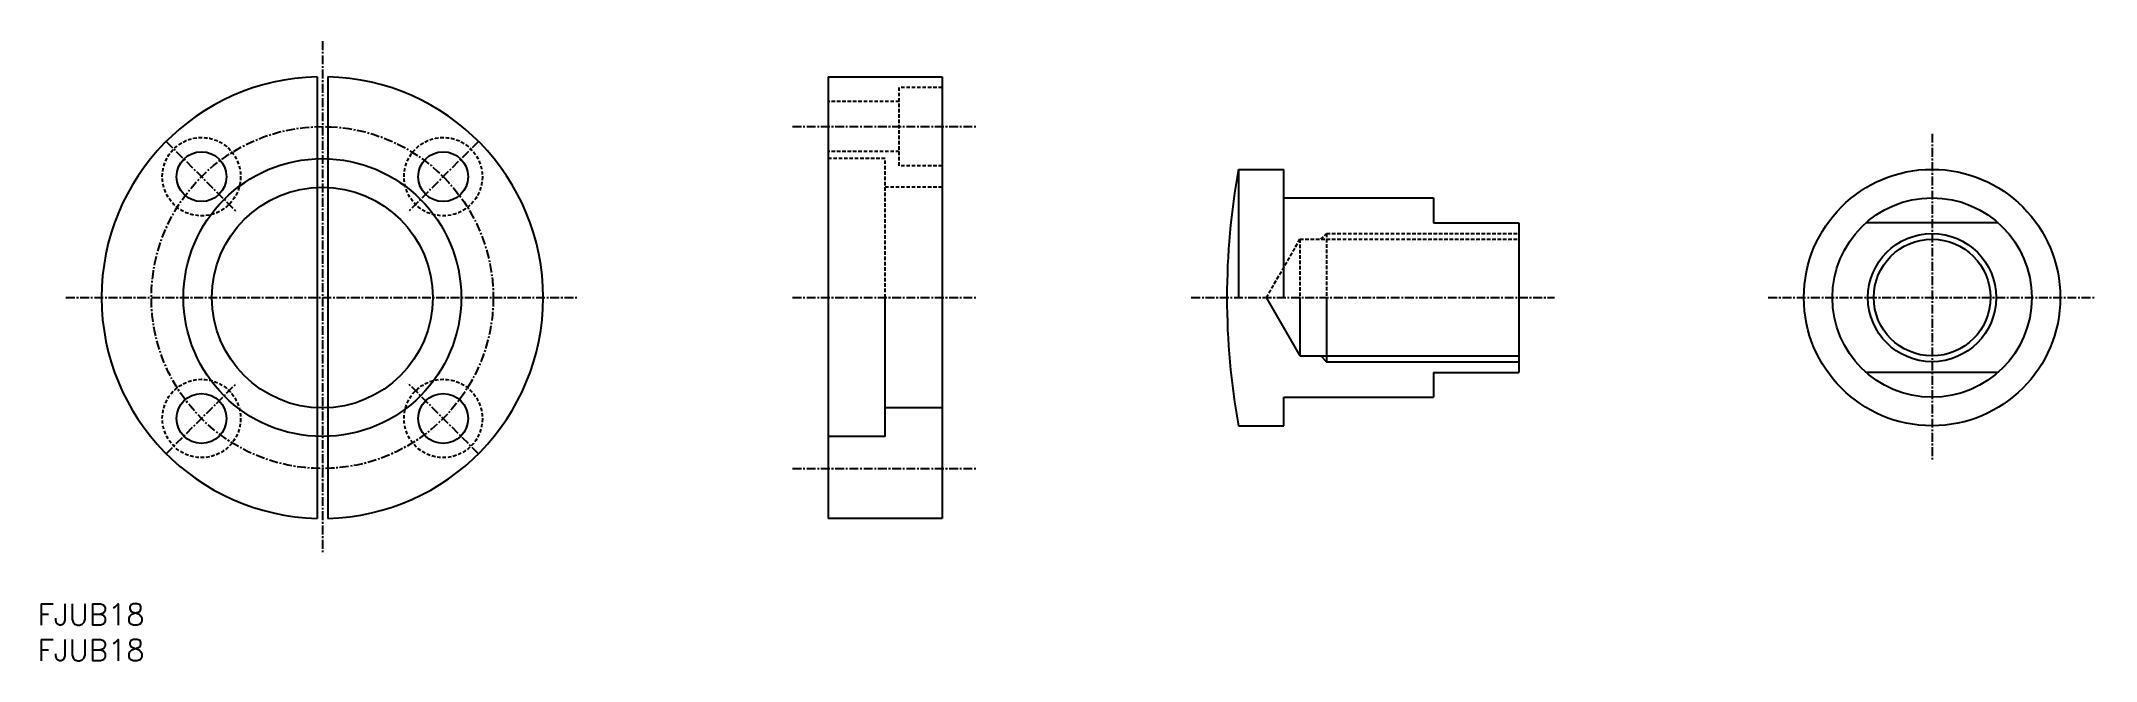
# Model space of a CAD drawing. Extents: x 1 to 289, y 0 to 87.
import ezdxf

# ---------------------------------------------------------------- set-up
doc = ezdxf.new("R2010")
doc.units = 0
doc.linetypes.add('CENTER', pattern=[2, 1.25, -0.25, 0.25, -0.25])
doc.linetypes.add('DASHED', pattern=[0.75, 0.5, -0.25])
doc.layers.get('0').update_dxf_attribs({"linetype": 'CONTINUOUS'})
doc.layers.add('CENTER', color=1, linetype='CENTER')
doc.styles.get("Standard").update_dxf_attribs({"font": 'txt.shx'})

# ---------------------------------------------------------------- blocks, each defined once
blk = doc.blocks.new('*U18')
at = {"color": 7, "linetype": 'CONTINUOUS'}
blk.add_text('FJUB18', height=3, dxfattribs=at).set_placement((0, 0))
blk = doc.blocks.new('*U19')
at = {"color": 7, "linetype": 'CONTINUOUS'}
blk.add_text('FJUB18', height=3, dxfattribs=at).set_placement((0, 5))

msp = doc.modelspace()

# ---------------------------------------------------------------- linework, layer by layer
at = {"color": 7, "linetype": 'CONTINUOUS'}
for p, q in [((39.25, 81.99), (39.25, 20.01)), ((40.75, 81.99), (40.75, 20.01)), ((111, 82), (111, 20)), ((111, 82), (127, 82)), ((127, 82), (127, 20)), ((168.63, 69), (175, 69)), ((168.63, 69), (168.63, 51)), ((175, 51), (175, 69)), ((175, 65), (196, 65)), ((196, 65), (196, 61.5)), ((196, 61.5), (208, 61.5)), ((208, 61.5), (208, 40.5)), ((275.26, 61.5), (256.74, 61.5)), ((119, 31.5), (119, 51)), ((172.52, 51), (177.25, 42.81)), ((177.25, 51), (177.25, 42.81)), ((181, 51), (181, 42)), ((177.25, 42.81), (208, 42.81)), ((196, 40.5), (208, 40.5)), ((196, 40.5), (196, 37)), ((275.26, 40.5), (256.74, 40.5)), ((127, 35.5), (119, 35.5)), ((175, 37), (196, 37)), ((175, 33), (175, 37)), ((168.63, 33), (175, 33)), ((119, 31.5), (111, 31.5)), ((127, 20), (111, 20))]:
    msp.add_line(p, q, dxfattribs=at)
at = {"color": 3, "linetype": 'DASHED'}
for p, q in [((121, 78.5), (111, 78.5)), ((121, 69.5), (121, 80.5)), ((127, 80.5), (121, 80.5)), ((121, 71.5), (111, 71.5)), ((119, 70.5), (111, 70.5)), ((119, 51), (119, 70.5)), ((127, 69.5), (121, 69.5)), ((127, 66.5), (119, 66.5)), ((172.52, 51), (177.25, 59.19)), ((177.25, 59.19), (208, 59.19)), ((177.25, 59.19), (177.25, 51)), ((180.19, 59.19), (181, 60)), ((181, 60), (208, 60)), ((181, 60), (181, 51))]:
    msp.add_line(p, q, dxfattribs=at)
at = {"color": 3, "linetype": 'CONTINUOUS'}
for p, q in [((180.19, 42.81), (181, 42)), ((181, 42), (208, 42))]:
    msp.add_line(p, q, dxfattribs=at)
at = {"color": 3, "linetype": 'DASHED'}
for centre in [(23.03, 67.97), (56.97, 67.97), (23.03, 34.03), (56.97, 34.03)]:
    msp.add_circle(centre, 5.5, dxfattribs=at)
at = {"color": 7, "linetype": 'CONTINUOUS'}
for centre, radius in [((23.03, 67.97), 3.5), ((40, 51), 19.5), ((56.97, 67.97), 3.5), ((40, 51), 15.5), ((266, 51), 18), ((266, 51), 14), ((266, 51), 8.19), ((23.03, 34.03), 3.5), ((56.97, 34.03), 3.5)]:
    msp.add_circle(centre, radius, dxfattribs=at)
at = {"color": 3, "linetype": 'CONTINUOUS'}
msp.add_circle((266, 51), 9, dxfattribs=at)
at = {"color": 7, "linetype": 'CONTINUOUS'}
for centre, radius, start, end in [((40, 51), 31, 91.3863, 268.6137), ((40, 51), 31, 271.3863, 88.6137), ((267, 51), 100, 169.6302, 190.3698)]:
    msp.add_arc(centre, radius, start, end, dxfattribs=at)
at = {"layer": 'CENTER', "color": 1, "linetype": 'CENTER'}
for p, q in [((40, 87), (40, 15)), ((18.08, 72.92), (27.98, 63.02)), ((61.92, 72.92), (52.02, 63.02)), ((106, 75), (132, 75)), ((266, 74), (266, 28)), ((4, 51), (76, 51)), ((106, 51), (132, 51)), ((162, 51), (213, 51)), ((243, 51), (289, 51)), ((18.08, 29.08), (27.98, 38.98)), ((61.92, 29.08), (52.02, 38.98)), ((106, 27), (132, 27))]:
    msp.add_line(p, q, dxfattribs=at)
msp.add_circle((40, 51), 24, dxfattribs=at)

# ---------------------------------------------------------------- block references
at = {"color": 7, "linetype": 'CONTINUOUS'}
for name in ['*U19', '*U18']:
    msp.add_blockref(name, (0, 0), dxfattribs=at)

doc.saveas('drawing.dxf')
